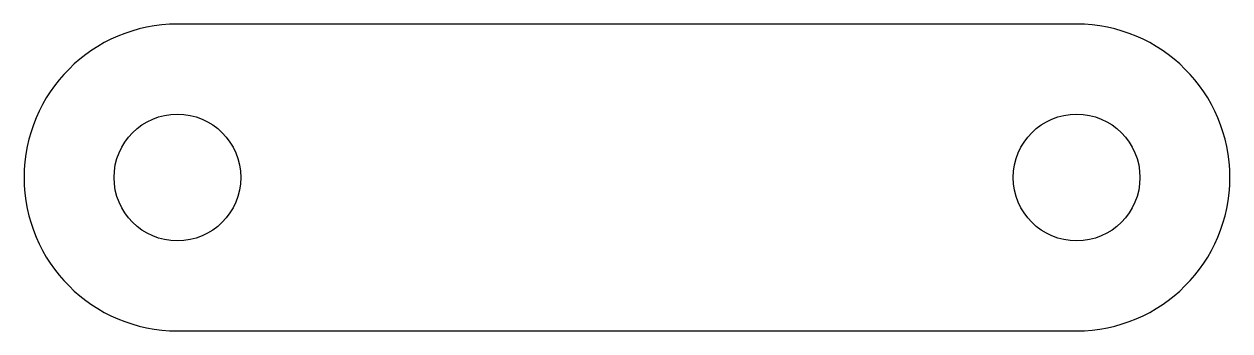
# Model space of a CAD drawing. Header units: millimetres. Extents: x -3.8 to 25.7, y 0 to 7.5.
import ezdxf

# ---------------------------------------------------------------- set-up
doc = ezdxf.new("R2010")
doc.units = ezdxf.units.MM

msp = doc.modelspace()

# ---------------------------------------------------------------- linework, layer by layer
msp.add_lwpolyline([(0, 0), (22, 0, 1), (22, 7.5), (0, 7.5, 1)], format="xyb", close=True)
for centre in [(0, 3.75), (22, 3.75)]:
    msp.add_circle(centre, 1.55)

doc.saveas('drawing.dxf')
